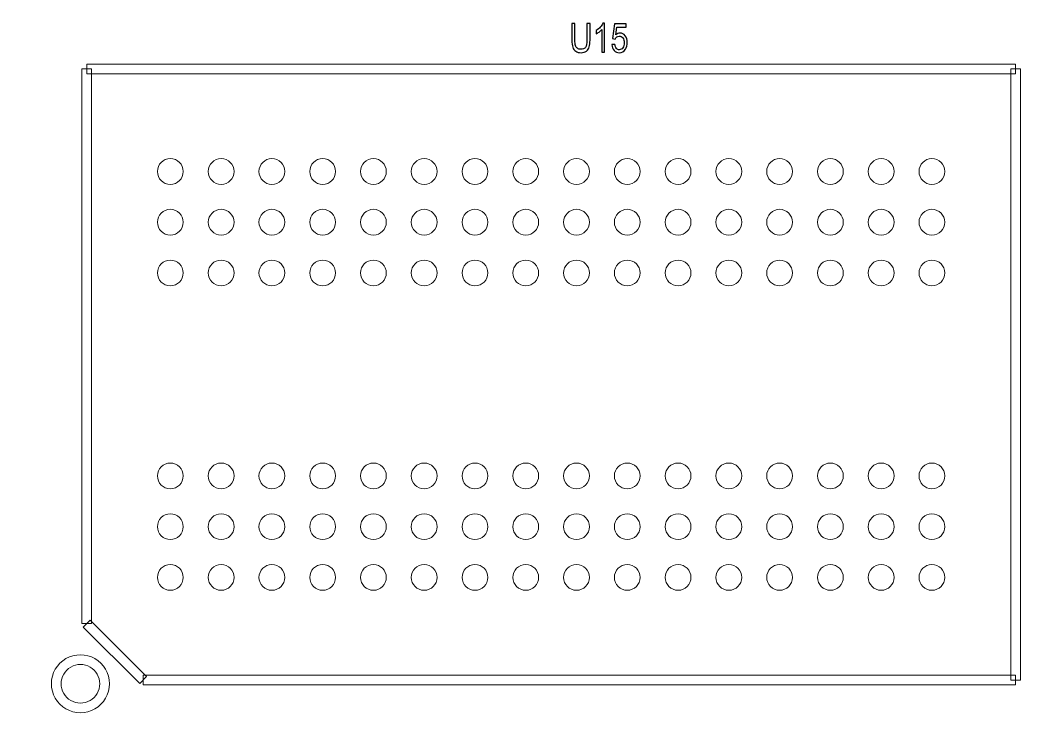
# Model space of a CAD drawing. Header units: millimetres. Extents: x -32 to 79, y -57 to 20.
# Drawn here: x 20.12 to 36.21, y -27.1 to -16.14 of the extents above; entities that cross this region are included whole.
import ezdxf

# ---------------------------------------------------------------- set-up
doc = ezdxf.new("R2010")
doc.units = ezdxf.units.MM
doc.header["$MEASUREMENT"] = 0
for name, color, linetype in [('BG_OUTLINE', 7, 'Continuous'), ('PG_SILKSCREEN_TOP', 7, 'Continuous'), ('PIN_TOP', 7, 'Continuous'), ('RD_SILKSCREEN_TOP', 7, 'Continuous')]:
    doc.layers.add(name, color=color, linetype=linetype)

msp = doc.modelspace()

# ---------------------------------------------------------------- linework, layer by layer
at = {"layer": 'BG_OUTLINE', "lineweight": 9}
msp.add_open_spline([(-31.5602, -57.3483), (-31.5602, -57.3483), (-31.5602, 2.6515), (-31.5602, 2.6515), (-31.5602, 2.6515), (-31.5602, 2.6515), (48.4395, 2.6515), (48.4395, 2.6515), (48.4395, 2.6515), (48.4395, 2.6515), (48.4395, -57.3483), (48.4395, -57.3483), (48.4395, -57.3483), (48.4395, -57.3483), (-31.5602, -57.3483), (-31.5602, -57.3483)], degree=3, knots=[0, 0, 0, 0, 0.25, 0.25, 0.25, 0.25, 0.5, 0.5, 0.5, 0.5, 0.75, 0.75, 0.75, 0.75, 1, 1, 1, 1], dxfattribs=at)
at = {"layer": 'PG_SILKSCREEN_TOP', "lineweight": 9}
for points, knots in [([(21.1653, -16.9783), (21.1653, -16.9783), (21.1653, -16.8259), (21.1653, -16.8259), (21.1653, -16.8259), (21.1653, -16.8259), (35.8002, -16.8259), (35.8002, -16.8259), (35.8002, -16.8259), (35.8002, -16.8259), (35.8002, -16.9783), (35.8002, -16.9783), (35.8002, -16.9783), (35.8002, -16.9783), (21.1653, -16.9783), (21.1653, -16.9783)], [0, 0, 0, 0, 0.25, 0.25, 0.25, 0.25, 0.5, 0.5, 0.5, 0.5, 0.75, 0.75, 0.75, 0.75, 1, 1, 1, 1]), ([(21.2415, -25.6484), (21.2415, -25.6484), (21.0891, -25.6484), (21.0891, -25.6484), (21.0891, -25.6484), (21.0891, -25.6484), (21.0891, -16.9021), (21.0891, -16.9021), (21.0891, -16.9021), (21.0891, -16.9021), (21.2415, -16.9021), (21.2415, -16.9021), (21.2415, -16.9021), (21.2415, -16.9021), (21.2415, -25.6484), (21.2415, -25.6484)], [0, 0, 0, 0, 0.25, 0.25, 0.25, 0.25, 0.5, 0.5, 0.5, 0.5, 0.75, 0.75, 0.75, 0.75, 1, 1, 1, 1]), ([(35.724, -16.9021), (35.724, -16.9021), (35.8764, -16.9021), (35.8764, -16.9021), (35.8764, -16.9021), (35.8764, -16.9021), (35.8764, -26.5374), (35.8764, -26.5374), (35.8764, -26.5374), (35.8764, -26.5374), (35.724, -26.5374), (35.724, -26.5374), (35.724, -26.5374), (35.724, -26.5374), (35.724, -16.9021), (35.724, -16.9021)], [0, 0, 0, 0, 0.25, 0.25, 0.25, 0.25, 0.5, 0.5, 0.5, 0.5, 0.75, 0.75, 0.75, 0.75, 1, 1, 1, 1]), ([(22.1081, -26.4835), (22.1081, -26.4835), (22.0004, -26.5912), (22.0004, -26.5912), (22.0004, -26.5912), (22.0004, -26.5912), (21.1114, -25.7022), (21.1114, -25.7022), (21.1114, -25.7022), (21.1114, -25.7022), (21.2191, -25.5945), (21.2191, -25.5945), (21.2191, -25.5945), (21.2191, -25.5945), (22.1081, -26.4835), (22.1081, -26.4835)], [0, 0, 0, 0, 0.25, 0.25, 0.25, 0.25, 0.5, 0.5, 0.5, 0.5, 0.75, 0.75, 0.75, 0.75, 1, 1, 1, 1]), ([(20.6087, -26.5965), (20.6087, -26.4332), (20.6959, -26.2823), (20.8373, -26.2006), (20.8373, -26.2006), (20.9788, -26.1189), (21.1531, -26.1189), (21.2945, -26.2006), (21.2945, -26.2006), (21.436, -26.2823), (21.5231, -26.4332), (21.5231, -26.5965)], [0, 0, 0, 0, 0.3333333, 0.3333333, 0.3333333, 0.3333333, 0.6666667, 0.6666667, 0.6666667, 0.6666667, 1, 1, 1, 1]), ([(21.3707, -26.5965), (21.3707, -26.4876), (21.3127, -26.387), (21.2183, -26.3326), (21.2183, -26.3326), (21.124, -26.2781), (21.0079, -26.2781), (20.9135, -26.3326), (20.9135, -26.3326), (20.8192, -26.387), (20.7611, -26.4876), (20.7611, -26.5965)], [0, 0, 0, 0, 0.3333333, 0.3333333, 0.3333333, 0.3333333, 0.6666667, 0.6666667, 0.6666667, 0.6666667, 1, 1, 1, 1]), ([(35.8002, -26.4612), (35.8002, -26.4612), (35.8002, -26.6136), (35.8002, -26.6136), (35.8002, -26.6136), (35.8002, -26.6136), (22.0543, -26.6136), (22.0543, -26.6136), (22.0543, -26.6136), (22.0543, -26.6136), (22.0543, -26.4612), (22.0543, -26.4612), (22.0543, -26.4612), (22.0543, -26.4612), (35.8002, -26.4612), (35.8002, -26.4612)], [0, 0, 0, 0, 0.25, 0.25, 0.25, 0.25, 0.5, 0.5, 0.5, 0.5, 0.75, 0.75, 0.75, 0.75, 1, 1, 1, 1]), ([(21.5231, -26.5965), (21.5231, -26.7599), (21.436, -26.9108), (21.2945, -26.9925), (21.2945, -26.9925), (21.1531, -27.0742), (20.9788, -27.0742), (20.8373, -26.9925), (20.8373, -26.9925), (20.6959, -26.9108), (20.6087, -26.7599), (20.6087, -26.5965)], [0, 0, 0, 0, 0.3333333, 0.3333333, 0.3333333, 0.3333333, 0.6666667, 0.6666667, 0.6666667, 0.6666667, 1, 1, 1, 1]), ([(20.7611, -26.5965), (20.7611, -26.7054), (20.8192, -26.8061), (20.9135, -26.8605), (20.9135, -26.8605), (21.0079, -26.915), (21.124, -26.915), (21.2183, -26.8605), (21.2183, -26.8605), (21.3127, -26.8061), (21.3707, -26.7054), (21.3707, -26.5965)], [0, 0, 0, 0, 0.3333333, 0.3333333, 0.3333333, 0.3333333, 0.6666667, 0.6666667, 0.6666667, 0.6666667, 1, 1, 1, 1])]:
    msp.add_open_spline(points, degree=3, knots=knots, dxfattribs=at)
at = {"layer": 'PIN_TOP', "lineweight": 9}
for points in [[(22.686, -18.5199), (22.686, -18.4076), (22.595, -18.3167), (22.4828, -18.3167), (22.4828, -18.3167), (22.3705, -18.3167), (22.2796, -18.4076), (22.2796, -18.5199), (22.2796, -18.5199), (22.2796, -18.6321), (22.3705, -18.7231), (22.4828, -18.7231), (22.4828, -18.7231), (22.595, -18.7231), (22.686, -18.6321), (22.686, -18.5199)], [(23.4861, -18.5199), (23.4861, -18.4076), (23.3951, -18.3167), (23.2829, -18.3167), (23.2829, -18.3167), (23.1706, -18.3167), (23.0797, -18.4076), (23.0797, -18.5199), (23.0797, -18.5199), (23.0797, -18.6321), (23.1706, -18.7231), (23.2829, -18.7231), (23.2829, -18.7231), (23.3951, -18.7231), (23.4861, -18.6321), (23.4861, -18.5199)], [(24.2859, -18.5199), (24.2859, -18.4076), (24.1949, -18.3167), (24.0827, -18.3167), (24.0827, -18.3167), (23.9705, -18.3167), (23.8795, -18.4076), (23.8795, -18.5199), (23.8795, -18.5199), (23.8795, -18.6321), (23.9705, -18.7231), (24.0827, -18.7231), (24.0827, -18.7231), (24.1949, -18.7231), (24.2859, -18.6321), (24.2859, -18.5199)], [(25.086, -18.5199), (25.086, -18.4076), (24.995, -18.3167), (24.8828, -18.3167), (24.8828, -18.3167), (24.7706, -18.3167), (24.6796, -18.4076), (24.6796, -18.5199), (24.6796, -18.5199), (24.6796, -18.6321), (24.7706, -18.7231), (24.8828, -18.7231), (24.8828, -18.7231), (24.995, -18.7231), (25.086, -18.6321), (25.086, -18.5199)], [(25.8859, -18.5199), (25.8859, -18.4076), (25.7949, -18.3167), (25.6827, -18.3167), (25.6827, -18.3167), (25.5704, -18.3167), (25.4795, -18.4076), (25.4795, -18.5199), (25.4795, -18.5199), (25.4795, -18.6321), (25.5704, -18.7231), (25.6827, -18.7231), (25.6827, -18.7231), (25.7949, -18.7231), (25.8859, -18.6321), (25.8859, -18.5199)], [(26.686, -18.5199), (26.686, -18.4076), (26.595, -18.3167), (26.4828, -18.3167), (26.4828, -18.3167), (26.3705, -18.3167), (26.2796, -18.4076), (26.2796, -18.5199), (26.2796, -18.5199), (26.2796, -18.6321), (26.3705, -18.7231), (26.4828, -18.7231), (26.4828, -18.7231), (26.595, -18.7231), (26.686, -18.6321), (26.686, -18.5199)], [(27.4861, -18.5199), (27.4861, -18.4076), (27.3951, -18.3167), (27.2829, -18.3167), (27.2829, -18.3167), (27.1706, -18.3167), (27.0797, -18.4076), (27.0797, -18.5199), (27.0797, -18.5199), (27.0797, -18.6321), (27.1706, -18.7231), (27.2829, -18.7231), (27.2829, -18.7231), (27.3951, -18.7231), (27.4861, -18.6321), (27.4861, -18.5199)], [(28.2859, -18.5199), (28.2859, -18.4076), (28.1949, -18.3167), (28.0827, -18.3167), (28.0827, -18.3167), (27.9705, -18.3167), (27.8795, -18.4076), (27.8795, -18.5199), (27.8795, -18.5199), (27.8795, -18.6321), (27.9705, -18.7231), (28.0827, -18.7231), (28.0827, -18.7231), (28.1949, -18.7231), (28.2859, -18.6321), (28.2859, -18.5199)], [(29.086, -18.5199), (29.086, -18.4076), (28.995, -18.3167), (28.8828, -18.3167), (28.8828, -18.3167), (28.7706, -18.3167), (28.6796, -18.4076), (28.6796, -18.5199), (28.6796, -18.5199), (28.6796, -18.6321), (28.7706, -18.7231), (28.8828, -18.7231), (28.8828, -18.7231), (28.995, -18.7231), (29.086, -18.6321), (29.086, -18.5199)], [(29.8858, -18.5199), (29.8858, -18.4076), (29.7949, -18.3167), (29.6826, -18.3167), (29.6826, -18.3167), (29.5704, -18.3167), (29.4794, -18.4076), (29.4794, -18.5199), (29.4794, -18.5199), (29.4794, -18.6321), (29.5704, -18.7231), (29.6826, -18.7231), (29.6826, -18.7231), (29.7949, -18.7231), (29.8858, -18.6321), (29.8858, -18.5199)], [(30.6859, -18.5199), (30.6859, -18.4076), (30.595, -18.3167), (30.4827, -18.3167), (30.4827, -18.3167), (30.3705, -18.3167), (30.2795, -18.4076), (30.2795, -18.5199), (30.2795, -18.5199), (30.2795, -18.6321), (30.3705, -18.7231), (30.4827, -18.7231), (30.4827, -18.7231), (30.595, -18.7231), (30.6859, -18.6321), (30.6859, -18.5199)], [(31.486, -18.5199), (31.486, -18.4076), (31.3951, -18.3167), (31.2828, -18.3167), (31.2828, -18.3167), (31.1706, -18.3167), (31.0796, -18.4076), (31.0796, -18.5199), (31.0796, -18.5199), (31.0796, -18.6321), (31.1706, -18.7231), (31.2828, -18.7231), (31.2828, -18.7231), (31.3951, -18.7231), (31.486, -18.6321), (31.486, -18.5199)], [(32.2859, -18.5199), (32.2859, -18.4076), (32.1949, -18.3167), (32.0827, -18.3167), (32.0827, -18.3167), (31.9705, -18.3167), (31.8795, -18.4076), (31.8795, -18.5199), (31.8795, -18.5199), (31.8795, -18.6321), (31.9705, -18.7231), (32.0827, -18.7231), (32.0827, -18.7231), (32.1949, -18.7231), (32.2859, -18.6321), (32.2859, -18.5199)], [(33.086, -18.5199), (33.086, -18.4076), (32.995, -18.3167), (32.8828, -18.3167), (32.8828, -18.3167), (32.7706, -18.3167), (32.6796, -18.4076), (32.6796, -18.5199), (32.6796, -18.5199), (32.6796, -18.6321), (32.7706, -18.7231), (32.8828, -18.7231), (32.8828, -18.7231), (32.995, -18.7231), (33.086, -18.6321), (33.086, -18.5199)], [(33.8858, -18.5199), (33.8858, -18.4076), (33.7949, -18.3167), (33.6826, -18.3167), (33.6826, -18.3167), (33.5704, -18.3167), (33.4794, -18.4076), (33.4794, -18.5199), (33.4794, -18.5199), (33.4794, -18.6321), (33.5704, -18.7231), (33.6826, -18.7231), (33.6826, -18.7231), (33.7949, -18.7231), (33.8858, -18.6321), (33.8858, -18.5199)], [(34.6859, -18.5199), (34.6859, -18.4076), (34.595, -18.3167), (34.4827, -18.3167), (34.4827, -18.3167), (34.3705, -18.3167), (34.2795, -18.4076), (34.2795, -18.5199), (34.2795, -18.5199), (34.2795, -18.6321), (34.3705, -18.7231), (34.4827, -18.7231), (34.4827, -18.7231), (34.595, -18.7231), (34.6859, -18.6321), (34.6859, -18.5199)], [(22.686, -19.3197), (22.686, -19.2075), (22.595, -19.1165), (22.4828, -19.1165), (22.4828, -19.1165), (22.3705, -19.1165), (22.2796, -19.2075), (22.2796, -19.3197), (22.2796, -19.3197), (22.2796, -19.4319), (22.3705, -19.5229), (22.4828, -19.5229), (22.4828, -19.5229), (22.595, -19.5229), (22.686, -19.4319), (22.686, -19.3197)], [(23.4861, -19.3197), (23.4861, -19.2075), (23.3951, -19.1165), (23.2829, -19.1165), (23.2829, -19.1165), (23.1706, -19.1165), (23.0797, -19.2075), (23.0797, -19.3197), (23.0797, -19.3197), (23.0797, -19.4319), (23.1706, -19.5229), (23.2829, -19.5229), (23.2829, -19.5229), (23.3951, -19.5229), (23.4861, -19.4319), (23.4861, -19.3197)], [(24.2859, -19.3197), (24.2859, -19.2075), (24.1949, -19.1165), (24.0827, -19.1165), (24.0827, -19.1165), (23.9705, -19.1165), (23.8795, -19.2075), (23.8795, -19.3197), (23.8795, -19.3197), (23.8795, -19.4319), (23.9705, -19.5229), (24.0827, -19.5229), (24.0827, -19.5229), (24.1949, -19.5229), (24.2859, -19.4319), (24.2859, -19.3197)], [(25.086, -19.3197), (25.086, -19.2075), (24.995, -19.1165), (24.8828, -19.1165), (24.8828, -19.1165), (24.7706, -19.1165), (24.6796, -19.2075), (24.6796, -19.3197), (24.6796, -19.3197), (24.6796, -19.4319), (24.7706, -19.5229), (24.8828, -19.5229), (24.8828, -19.5229), (24.995, -19.5229), (25.086, -19.4319), (25.086, -19.3197)], [(25.8859, -19.3197), (25.8859, -19.2075), (25.7949, -19.1165), (25.6827, -19.1165), (25.6827, -19.1165), (25.5704, -19.1165), (25.4795, -19.2075), (25.4795, -19.3197), (25.4795, -19.3197), (25.4795, -19.4319), (25.5704, -19.5229), (25.6827, -19.5229), (25.6827, -19.5229), (25.7949, -19.5229), (25.8859, -19.4319), (25.8859, -19.3197)], [(26.686, -19.3197), (26.686, -19.2075), (26.595, -19.1165), (26.4828, -19.1165), (26.4828, -19.1165), (26.3705, -19.1165), (26.2796, -19.2075), (26.2796, -19.3197), (26.2796, -19.3197), (26.2796, -19.4319), (26.3705, -19.5229), (26.4828, -19.5229), (26.4828, -19.5229), (26.595, -19.5229), (26.686, -19.4319), (26.686, -19.3197)], [(27.4861, -19.3197), (27.4861, -19.2075), (27.3951, -19.1165), (27.2829, -19.1165), (27.2829, -19.1165), (27.1706, -19.1165), (27.0797, -19.2075), (27.0797, -19.3197), (27.0797, -19.3197), (27.0797, -19.4319), (27.1706, -19.5229), (27.2829, -19.5229), (27.2829, -19.5229), (27.3951, -19.5229), (27.4861, -19.4319), (27.4861, -19.3197)], [(28.2859, -19.3197), (28.2859, -19.2075), (28.1949, -19.1165), (28.0827, -19.1165), (28.0827, -19.1165), (27.9705, -19.1165), (27.8795, -19.2075), (27.8795, -19.3197), (27.8795, -19.3197), (27.8795, -19.4319), (27.9705, -19.5229), (28.0827, -19.5229), (28.0827, -19.5229), (28.1949, -19.5229), (28.2859, -19.4319), (28.2859, -19.3197)], [(29.086, -19.3197), (29.086, -19.2075), (28.995, -19.1165), (28.8828, -19.1165), (28.8828, -19.1165), (28.7706, -19.1165), (28.6796, -19.2075), (28.6796, -19.3197), (28.6796, -19.3197), (28.6796, -19.4319), (28.7706, -19.5229), (28.8828, -19.5229), (28.8828, -19.5229), (28.995, -19.5229), (29.086, -19.4319), (29.086, -19.3197)], [(29.8858, -19.3197), (29.8858, -19.2075), (29.7949, -19.1165), (29.6826, -19.1165), (29.6826, -19.1165), (29.5704, -19.1165), (29.4794, -19.2075), (29.4794, -19.3197), (29.4794, -19.3197), (29.4794, -19.4319), (29.5704, -19.5229), (29.6826, -19.5229), (29.6826, -19.5229), (29.7949, -19.5229), (29.8858, -19.4319), (29.8858, -19.3197)], [(30.6859, -19.3197), (30.6859, -19.2075), (30.595, -19.1165), (30.4827, -19.1165), (30.4827, -19.1165), (30.3705, -19.1165), (30.2795, -19.2075), (30.2795, -19.3197), (30.2795, -19.3197), (30.2795, -19.4319), (30.3705, -19.5229), (30.4827, -19.5229), (30.4827, -19.5229), (30.595, -19.5229), (30.6859, -19.4319), (30.6859, -19.3197)], [(31.486, -19.3197), (31.486, -19.2075), (31.3951, -19.1165), (31.2828, -19.1165), (31.2828, -19.1165), (31.1706, -19.1165), (31.0796, -19.2075), (31.0796, -19.3197), (31.0796, -19.3197), (31.0796, -19.4319), (31.1706, -19.5229), (31.2828, -19.5229), (31.2828, -19.5229), (31.3951, -19.5229), (31.486, -19.4319), (31.486, -19.3197)], [(32.2859, -19.3197), (32.2859, -19.2075), (32.1949, -19.1165), (32.0827, -19.1165), (32.0827, -19.1165), (31.9705, -19.1165), (31.8795, -19.2075), (31.8795, -19.3197), (31.8795, -19.3197), (31.8795, -19.4319), (31.9705, -19.5229), (32.0827, -19.5229), (32.0827, -19.5229), (32.1949, -19.5229), (32.2859, -19.4319), (32.2859, -19.3197)], [(33.086, -19.3197), (33.086, -19.2075), (32.995, -19.1165), (32.8828, -19.1165), (32.8828, -19.1165), (32.7706, -19.1165), (32.6796, -19.2075), (32.6796, -19.3197), (32.6796, -19.3197), (32.6796, -19.4319), (32.7706, -19.5229), (32.8828, -19.5229), (32.8828, -19.5229), (32.995, -19.5229), (33.086, -19.4319), (33.086, -19.3197)], [(33.8858, -19.3197), (33.8858, -19.2075), (33.7949, -19.1165), (33.6826, -19.1165), (33.6826, -19.1165), (33.5704, -19.1165), (33.4794, -19.2075), (33.4794, -19.3197), (33.4794, -19.3197), (33.4794, -19.4319), (33.5704, -19.5229), (33.6826, -19.5229), (33.6826, -19.5229), (33.7949, -19.5229), (33.8858, -19.4319), (33.8858, -19.3197)], [(34.6859, -19.3197), (34.6859, -19.2075), (34.595, -19.1165), (34.4827, -19.1165), (34.4827, -19.1165), (34.3705, -19.1165), (34.2795, -19.2075), (34.2795, -19.3197), (34.2795, -19.3197), (34.2795, -19.4319), (34.3705, -19.5229), (34.4827, -19.5229), (34.4827, -19.5229), (34.595, -19.5229), (34.6859, -19.4319), (34.6859, -19.3197)], [(22.686, -20.1198), (22.686, -20.0076), (22.595, -19.9166), (22.4828, -19.9166), (22.4828, -19.9166), (22.3705, -19.9166), (22.2796, -20.0076), (22.2796, -20.1198), (22.2796, -20.1198), (22.2796, -20.232), (22.3705, -20.323), (22.4828, -20.323), (22.4828, -20.323), (22.595, -20.323), (22.686, -20.232), (22.686, -20.1198)], [(23.4861, -20.1198), (23.4861, -20.0076), (23.3951, -19.9166), (23.2829, -19.9166), (23.2829, -19.9166), (23.1706, -19.9166), (23.0797, -20.0076), (23.0797, -20.1198), (23.0797, -20.1198), (23.0797, -20.232), (23.1706, -20.323), (23.2829, -20.323), (23.2829, -20.323), (23.3951, -20.323), (23.4861, -20.232), (23.4861, -20.1198)], [(24.2859, -20.1198), (24.2859, -20.0076), (24.1949, -19.9166), (24.0827, -19.9166), (24.0827, -19.9166), (23.9705, -19.9166), (23.8795, -20.0076), (23.8795, -20.1198), (23.8795, -20.1198), (23.8795, -20.232), (23.9705, -20.323), (24.0827, -20.323), (24.0827, -20.323), (24.1949, -20.323), (24.2859, -20.232), (24.2859, -20.1198)], [(25.086, -20.1198), (25.086, -20.0076), (24.995, -19.9166), (24.8828, -19.9166), (24.8828, -19.9166), (24.7706, -19.9166), (24.6796, -20.0076), (24.6796, -20.1198), (24.6796, -20.1198), (24.6796, -20.232), (24.7706, -20.323), (24.8828, -20.323), (24.8828, -20.323), (24.995, -20.323), (25.086, -20.232), (25.086, -20.1198)], [(25.8859, -20.1198), (25.8859, -20.0076), (25.7949, -19.9166), (25.6827, -19.9166), (25.6827, -19.9166), (25.5704, -19.9166), (25.4795, -20.0076), (25.4795, -20.1198), (25.4795, -20.1198), (25.4795, -20.232), (25.5704, -20.323), (25.6827, -20.323), (25.6827, -20.323), (25.7949, -20.323), (25.8859, -20.232), (25.8859, -20.1198)], [(26.686, -20.1198), (26.686, -20.0076), (26.595, -19.9166), (26.4828, -19.9166), (26.4828, -19.9166), (26.3705, -19.9166), (26.2796, -20.0076), (26.2796, -20.1198), (26.2796, -20.1198), (26.2796, -20.232), (26.3705, -20.323), (26.4828, -20.323), (26.4828, -20.323), (26.595, -20.323), (26.686, -20.232), (26.686, -20.1198)], [(27.4861, -20.1198), (27.4861, -20.0076), (27.3951, -19.9166), (27.2829, -19.9166), (27.2829, -19.9166), (27.1706, -19.9166), (27.0797, -20.0076), (27.0797, -20.1198), (27.0797, -20.1198), (27.0797, -20.232), (27.1706, -20.323), (27.2829, -20.323), (27.2829, -20.323), (27.3951, -20.323), (27.4861, -20.232), (27.4861, -20.1198)], [(28.2859, -20.1198), (28.2859, -20.0076), (28.1949, -19.9166), (28.0827, -19.9166), (28.0827, -19.9166), (27.9705, -19.9166), (27.8795, -20.0076), (27.8795, -20.1198), (27.8795, -20.1198), (27.8795, -20.232), (27.9705, -20.323), (28.0827, -20.323), (28.0827, -20.323), (28.1949, -20.323), (28.2859, -20.232), (28.2859, -20.1198)], [(29.086, -20.1198), (29.086, -20.0076), (28.995, -19.9166), (28.8828, -19.9166), (28.8828, -19.9166), (28.7706, -19.9166), (28.6796, -20.0076), (28.6796, -20.1198), (28.6796, -20.1198), (28.6796, -20.232), (28.7706, -20.323), (28.8828, -20.323), (28.8828, -20.323), (28.995, -20.323), (29.086, -20.232), (29.086, -20.1198)], [(29.8858, -20.1198), (29.8858, -20.0076), (29.7949, -19.9166), (29.6826, -19.9166), (29.6826, -19.9166), (29.5704, -19.9166), (29.4794, -20.0076), (29.4794, -20.1198), (29.4794, -20.1198), (29.4794, -20.232), (29.5704, -20.323), (29.6826, -20.323), (29.6826, -20.323), (29.7949, -20.323), (29.8858, -20.232), (29.8858, -20.1198)], [(30.6859, -20.1198), (30.6859, -20.0076), (30.595, -19.9166), (30.4827, -19.9166), (30.4827, -19.9166), (30.3705, -19.9166), (30.2795, -20.0076), (30.2795, -20.1198), (30.2795, -20.1198), (30.2795, -20.232), (30.3705, -20.323), (30.4827, -20.323), (30.4827, -20.323), (30.595, -20.323), (30.6859, -20.232), (30.6859, -20.1198)], [(31.486, -20.1198), (31.486, -20.0076), (31.3951, -19.9166), (31.2828, -19.9166), (31.2828, -19.9166), (31.1706, -19.9166), (31.0796, -20.0076), (31.0796, -20.1198), (31.0796, -20.1198), (31.0796, -20.232), (31.1706, -20.323), (31.2828, -20.323), (31.2828, -20.323), (31.3951, -20.323), (31.486, -20.232), (31.486, -20.1198)], [(32.2859, -20.1198), (32.2859, -20.0076), (32.1949, -19.9166), (32.0827, -19.9166), (32.0827, -19.9166), (31.9705, -19.9166), (31.8795, -20.0076), (31.8795, -20.1198), (31.8795, -20.1198), (31.8795, -20.232), (31.9705, -20.323), (32.0827, -20.323), (32.0827, -20.323), (32.1949, -20.323), (32.2859, -20.232), (32.2859, -20.1198)], [(33.086, -20.1198), (33.086, -20.0076), (32.995, -19.9166), (32.8828, -19.9166), (32.8828, -19.9166), (32.7706, -19.9166), (32.6796, -20.0076), (32.6796, -20.1198), (32.6796, -20.1198), (32.6796, -20.232), (32.7706, -20.323), (32.8828, -20.323), (32.8828, -20.323), (32.995, -20.323), (33.086, -20.232), (33.086, -20.1198)], [(33.8858, -20.1198), (33.8858, -20.0076), (33.7949, -19.9166), (33.6826, -19.9166), (33.6826, -19.9166), (33.5704, -19.9166), (33.4794, -20.0076), (33.4794, -20.1198), (33.4794, -20.1198), (33.4794, -20.232), (33.5704, -20.323), (33.6826, -20.323), (33.6826, -20.323), (33.7949, -20.323), (33.8858, -20.232), (33.8858, -20.1198)], [(34.6859, -20.1198), (34.6859, -20.0076), (34.595, -19.9166), (34.4827, -19.9166), (34.4827, -19.9166), (34.3705, -19.9166), (34.2795, -20.0076), (34.2795, -20.1198), (34.2795, -20.1198), (34.2795, -20.232), (34.3705, -20.323), (34.4827, -20.323), (34.4827, -20.323), (34.595, -20.323), (34.6859, -20.232), (34.6859, -20.1198)], [(22.686, -23.3197), (22.686, -23.2075), (22.595, -23.1165), (22.4828, -23.1165), (22.4828, -23.1165), (22.3705, -23.1165), (22.2796, -23.2075), (22.2796, -23.3197), (22.2796, -23.3197), (22.2796, -23.4319), (22.3705, -23.5229), (22.4828, -23.5229), (22.4828, -23.5229), (22.595, -23.5229), (22.686, -23.4319), (22.686, -23.3197)], [(23.4861, -23.3197), (23.4861, -23.2075), (23.3951, -23.1165), (23.2829, -23.1165), (23.2829, -23.1165), (23.1706, -23.1165), (23.0797, -23.2075), (23.0797, -23.3197), (23.0797, -23.3197), (23.0797, -23.4319), (23.1706, -23.5229), (23.2829, -23.5229), (23.2829, -23.5229), (23.3951, -23.5229), (23.4861, -23.4319), (23.4861, -23.3197)], [(24.2859, -23.3197), (24.2859, -23.2075), (24.1949, -23.1165), (24.0827, -23.1165), (24.0827, -23.1165), (23.9705, -23.1165), (23.8795, -23.2075), (23.8795, -23.3197), (23.8795, -23.3197), (23.8795, -23.4319), (23.9705, -23.5229), (24.0827, -23.5229), (24.0827, -23.5229), (24.1949, -23.5229), (24.2859, -23.4319), (24.2859, -23.3197)], [(25.086, -23.3197), (25.086, -23.2075), (24.995, -23.1165), (24.8828, -23.1165), (24.8828, -23.1165), (24.7706, -23.1165), (24.6796, -23.2075), (24.6796, -23.3197), (24.6796, -23.3197), (24.6796, -23.4319), (24.7706, -23.5229), (24.8828, -23.5229), (24.8828, -23.5229), (24.995, -23.5229), (25.086, -23.4319), (25.086, -23.3197)], [(25.8859, -23.3197), (25.8859, -23.2075), (25.7949, -23.1165), (25.6827, -23.1165), (25.6827, -23.1165), (25.5704, -23.1165), (25.4795, -23.2075), (25.4795, -23.3197), (25.4795, -23.3197), (25.4795, -23.4319), (25.5704, -23.5229), (25.6827, -23.5229), (25.6827, -23.5229), (25.7949, -23.5229), (25.8859, -23.4319), (25.8859, -23.3197)], [(26.686, -23.3197), (26.686, -23.2075), (26.595, -23.1165), (26.4828, -23.1165), (26.4828, -23.1165), (26.3705, -23.1165), (26.2796, -23.2075), (26.2796, -23.3197), (26.2796, -23.3197), (26.2796, -23.4319), (26.3705, -23.5229), (26.4828, -23.5229), (26.4828, -23.5229), (26.595, -23.5229), (26.686, -23.4319), (26.686, -23.3197)], [(27.4861, -23.3197), (27.4861, -23.2075), (27.3951, -23.1165), (27.2829, -23.1165), (27.2829, -23.1165), (27.1706, -23.1165), (27.0797, -23.2075), (27.0797, -23.3197), (27.0797, -23.3197), (27.0797, -23.4319), (27.1706, -23.5229), (27.2829, -23.5229), (27.2829, -23.5229), (27.3951, -23.5229), (27.4861, -23.4319), (27.4861, -23.3197)], [(28.2859, -23.3197), (28.2859, -23.2075), (28.1949, -23.1165), (28.0827, -23.1165), (28.0827, -23.1165), (27.9705, -23.1165), (27.8795, -23.2075), (27.8795, -23.3197), (27.8795, -23.3197), (27.8795, -23.4319), (27.9705, -23.5229), (28.0827, -23.5229), (28.0827, -23.5229), (28.1949, -23.5229), (28.2859, -23.4319), (28.2859, -23.3197)], [(29.086, -23.3197), (29.086, -23.2075), (28.995, -23.1165), (28.8828, -23.1165), (28.8828, -23.1165), (28.7706, -23.1165), (28.6796, -23.2075), (28.6796, -23.3197), (28.6796, -23.3197), (28.6796, -23.4319), (28.7706, -23.5229), (28.8828, -23.5229), (28.8828, -23.5229), (28.995, -23.5229), (29.086, -23.4319), (29.086, -23.3197)], [(29.8858, -23.3197), (29.8858, -23.2075), (29.7949, -23.1165), (29.6826, -23.1165), (29.6826, -23.1165), (29.5704, -23.1165), (29.4794, -23.2075), (29.4794, -23.3197), (29.4794, -23.3197), (29.4794, -23.4319), (29.5704, -23.5229), (29.6826, -23.5229), (29.6826, -23.5229), (29.7949, -23.5229), (29.8858, -23.4319), (29.8858, -23.3197)], [(30.6859, -23.3197), (30.6859, -23.2075), (30.595, -23.1165), (30.4827, -23.1165), (30.4827, -23.1165), (30.3705, -23.1165), (30.2795, -23.2075), (30.2795, -23.3197), (30.2795, -23.3197), (30.2795, -23.4319), (30.3705, -23.5229), (30.4827, -23.5229), (30.4827, -23.5229), (30.595, -23.5229), (30.6859, -23.4319), (30.6859, -23.3197)], [(31.486, -23.3197), (31.486, -23.2075), (31.3951, -23.1165), (31.2828, -23.1165), (31.2828, -23.1165), (31.1706, -23.1165), (31.0796, -23.2075), (31.0796, -23.3197), (31.0796, -23.3197), (31.0796, -23.4319), (31.1706, -23.5229), (31.2828, -23.5229), (31.2828, -23.5229), (31.3951, -23.5229), (31.486, -23.4319), (31.486, -23.3197)], [(32.2859, -23.3197), (32.2859, -23.2075), (32.1949, -23.1165), (32.0827, -23.1165), (32.0827, -23.1165), (31.9705, -23.1165), (31.8795, -23.2075), (31.8795, -23.3197), (31.8795, -23.3197), (31.8795, -23.4319), (31.9705, -23.5229), (32.0827, -23.5229), (32.0827, -23.5229), (32.1949, -23.5229), (32.2859, -23.4319), (32.2859, -23.3197)], [(33.086, -23.3197), (33.086, -23.2075), (32.995, -23.1165), (32.8828, -23.1165), (32.8828, -23.1165), (32.7706, -23.1165), (32.6796, -23.2075), (32.6796, -23.3197), (32.6796, -23.3197), (32.6796, -23.4319), (32.7706, -23.5229), (32.8828, -23.5229), (32.8828, -23.5229), (32.995, -23.5229), (33.086, -23.4319), (33.086, -23.3197)], [(33.8858, -23.3197), (33.8858, -23.2075), (33.7949, -23.1165), (33.6826, -23.1165), (33.6826, -23.1165), (33.5704, -23.1165), (33.4794, -23.2075), (33.4794, -23.3197), (33.4794, -23.3197), (33.4794, -23.4319), (33.5704, -23.5229), (33.6826, -23.5229), (33.6826, -23.5229), (33.7949, -23.5229), (33.8858, -23.4319), (33.8858, -23.3197)], [(34.6859, -23.3197), (34.6859, -23.2075), (34.595, -23.1165), (34.4827, -23.1165), (34.4827, -23.1165), (34.3705, -23.1165), (34.2795, -23.2075), (34.2795, -23.3197), (34.2795, -23.3197), (34.2795, -23.4319), (34.3705, -23.5229), (34.4827, -23.5229), (34.4827, -23.5229), (34.595, -23.5229), (34.6859, -23.4319), (34.6859, -23.3197)], [(22.686, -24.1198), (22.686, -24.0076), (22.595, -23.9166), (22.4828, -23.9166), (22.4828, -23.9166), (22.3705, -23.9166), (22.2796, -24.0076), (22.2796, -24.1198), (22.2796, -24.1198), (22.2796, -24.232), (22.3705, -24.323), (22.4828, -24.323), (22.4828, -24.323), (22.595, -24.323), (22.686, -24.232), (22.686, -24.1198)], [(23.4861, -24.1198), (23.4861, -24.0076), (23.3951, -23.9166), (23.2829, -23.9166), (23.2829, -23.9166), (23.1706, -23.9166), (23.0797, -24.0076), (23.0797, -24.1198), (23.0797, -24.1198), (23.0797, -24.232), (23.1706, -24.323), (23.2829, -24.323), (23.2829, -24.323), (23.3951, -24.323), (23.4861, -24.232), (23.4861, -24.1198)], [(24.2859, -24.1198), (24.2859, -24.0076), (24.1949, -23.9166), (24.0827, -23.9166), (24.0827, -23.9166), (23.9705, -23.9166), (23.8795, -24.0076), (23.8795, -24.1198), (23.8795, -24.1198), (23.8795, -24.232), (23.9705, -24.323), (24.0827, -24.323), (24.0827, -24.323), (24.1949, -24.323), (24.2859, -24.232), (24.2859, -24.1198)], [(25.086, -24.1198), (25.086, -24.0076), (24.995, -23.9166), (24.8828, -23.9166), (24.8828, -23.9166), (24.7706, -23.9166), (24.6796, -24.0076), (24.6796, -24.1198), (24.6796, -24.1198), (24.6796, -24.232), (24.7706, -24.323), (24.8828, -24.323), (24.8828, -24.323), (24.995, -24.323), (25.086, -24.232), (25.086, -24.1198)], [(25.8859, -24.1198), (25.8859, -24.0076), (25.7949, -23.9166), (25.6827, -23.9166), (25.6827, -23.9166), (25.5704, -23.9166), (25.4795, -24.0076), (25.4795, -24.1198), (25.4795, -24.1198), (25.4795, -24.232), (25.5704, -24.323), (25.6827, -24.323), (25.6827, -24.323), (25.7949, -24.323), (25.8859, -24.232), (25.8859, -24.1198)], [(26.686, -24.1198), (26.686, -24.0076), (26.595, -23.9166), (26.4828, -23.9166), (26.4828, -23.9166), (26.3705, -23.9166), (26.2796, -24.0076), (26.2796, -24.1198), (26.2796, -24.1198), (26.2796, -24.232), (26.3705, -24.323), (26.4828, -24.323), (26.4828, -24.323), (26.595, -24.323), (26.686, -24.232), (26.686, -24.1198)], [(27.4861, -24.1198), (27.4861, -24.0076), (27.3951, -23.9166), (27.2829, -23.9166), (27.2829, -23.9166), (27.1706, -23.9166), (27.0797, -24.0076), (27.0797, -24.1198), (27.0797, -24.1198), (27.0797, -24.232), (27.1706, -24.323), (27.2829, -24.323), (27.2829, -24.323), (27.3951, -24.323), (27.4861, -24.232), (27.4861, -24.1198)], [(28.2859, -24.1198), (28.2859, -24.0076), (28.1949, -23.9166), (28.0827, -23.9166), (28.0827, -23.9166), (27.9705, -23.9166), (27.8795, -24.0076), (27.8795, -24.1198), (27.8795, -24.1198), (27.8795, -24.232), (27.9705, -24.323), (28.0827, -24.323), (28.0827, -24.323), (28.1949, -24.323), (28.2859, -24.232), (28.2859, -24.1198)], [(29.086, -24.1198), (29.086, -24.0076), (28.995, -23.9166), (28.8828, -23.9166), (28.8828, -23.9166), (28.7706, -23.9166), (28.6796, -24.0076), (28.6796, -24.1198), (28.6796, -24.1198), (28.6796, -24.232), (28.7706, -24.323), (28.8828, -24.323), (28.8828, -24.323), (28.995, -24.323), (29.086, -24.232), (29.086, -24.1198)], [(29.8858, -24.1198), (29.8858, -24.0076), (29.7949, -23.9166), (29.6826, -23.9166), (29.6826, -23.9166), (29.5704, -23.9166), (29.4794, -24.0076), (29.4794, -24.1198), (29.4794, -24.1198), (29.4794, -24.232), (29.5704, -24.323), (29.6826, -24.323), (29.6826, -24.323), (29.7949, -24.323), (29.8858, -24.232), (29.8858, -24.1198)], [(30.6859, -24.1198), (30.6859, -24.0076), (30.595, -23.9166), (30.4827, -23.9166), (30.4827, -23.9166), (30.3705, -23.9166), (30.2795, -24.0076), (30.2795, -24.1198), (30.2795, -24.1198), (30.2795, -24.232), (30.3705, -24.323), (30.4827, -24.323), (30.4827, -24.323), (30.595, -24.323), (30.6859, -24.232), (30.6859, -24.1198)], [(31.486, -24.1198), (31.486, -24.0076), (31.3951, -23.9166), (31.2828, -23.9166), (31.2828, -23.9166), (31.1706, -23.9166), (31.0796, -24.0076), (31.0796, -24.1198), (31.0796, -24.1198), (31.0796, -24.232), (31.1706, -24.323), (31.2828, -24.323), (31.2828, -24.323), (31.3951, -24.323), (31.486, -24.232), (31.486, -24.1198)], [(32.2859, -24.1198), (32.2859, -24.0076), (32.1949, -23.9166), (32.0827, -23.9166), (32.0827, -23.9166), (31.9705, -23.9166), (31.8795, -24.0076), (31.8795, -24.1198), (31.8795, -24.1198), (31.8795, -24.232), (31.9705, -24.323), (32.0827, -24.323), (32.0827, -24.323), (32.1949, -24.323), (32.2859, -24.232), (32.2859, -24.1198)], [(33.086, -24.1198), (33.086, -24.0076), (32.995, -23.9166), (32.8828, -23.9166), (32.8828, -23.9166), (32.7706, -23.9166), (32.6796, -24.0076), (32.6796, -24.1198), (32.6796, -24.1198), (32.6796, -24.232), (32.7706, -24.323), (32.8828, -24.323), (32.8828, -24.323), (32.995, -24.323), (33.086, -24.232), (33.086, -24.1198)], [(33.8858, -24.1198), (33.8858, -24.0076), (33.7949, -23.9166), (33.6826, -23.9166), (33.6826, -23.9166), (33.5704, -23.9166), (33.4794, -24.0076), (33.4794, -24.1198), (33.4794, -24.1198), (33.4794, -24.232), (33.5704, -24.323), (33.6826, -24.323), (33.6826, -24.323), (33.7949, -24.323), (33.8858, -24.232), (33.8858, -24.1198)], [(34.6859, -24.1198), (34.6859, -24.0076), (34.595, -23.9166), (34.4827, -23.9166), (34.4827, -23.9166), (34.3705, -23.9166), (34.2795, -24.0076), (34.2795, -24.1198), (34.2795, -24.1198), (34.2795, -24.232), (34.3705, -24.323), (34.4827, -24.323), (34.4827, -24.323), (34.595, -24.323), (34.6859, -24.232), (34.6859, -24.1198)], [(22.686, -24.9196), (22.686, -24.8074), (22.595, -24.7164), (22.4828, -24.7164), (22.4828, -24.7164), (22.3705, -24.7164), (22.2796, -24.8074), (22.2796, -24.9196), (22.2796, -24.9196), (22.2796, -25.0319), (22.3705, -25.1228), (22.4828, -25.1228), (22.4828, -25.1228), (22.595, -25.1228), (22.686, -25.0319), (22.686, -24.9196)], [(23.4861, -24.9196), (23.4861, -24.8074), (23.3951, -24.7164), (23.2829, -24.7164), (23.2829, -24.7164), (23.1706, -24.7164), (23.0797, -24.8074), (23.0797, -24.9196), (23.0797, -24.9196), (23.0797, -25.0319), (23.1706, -25.1228), (23.2829, -25.1228), (23.2829, -25.1228), (23.3951, -25.1228), (23.4861, -25.0319), (23.4861, -24.9196)], [(24.2859, -24.9196), (24.2859, -24.8074), (24.1949, -24.7164), (24.0827, -24.7164), (24.0827, -24.7164), (23.9705, -24.7164), (23.8795, -24.8074), (23.8795, -24.9196), (23.8795, -24.9196), (23.8795, -25.0319), (23.9705, -25.1228), (24.0827, -25.1228), (24.0827, -25.1228), (24.1949, -25.1228), (24.2859, -25.0319), (24.2859, -24.9196)], [(25.086, -24.9196), (25.086, -24.8074), (24.995, -24.7164), (24.8828, -24.7164), (24.8828, -24.7164), (24.7706, -24.7164), (24.6796, -24.8074), (24.6796, -24.9196), (24.6796, -24.9196), (24.6796, -25.0319), (24.7706, -25.1228), (24.8828, -25.1228), (24.8828, -25.1228), (24.995, -25.1228), (25.086, -25.0319), (25.086, -24.9196)], [(25.8859, -24.9196), (25.8859, -24.8074), (25.7949, -24.7164), (25.6827, -24.7164), (25.6827, -24.7164), (25.5704, -24.7164), (25.4795, -24.8074), (25.4795, -24.9196), (25.4795, -24.9196), (25.4795, -25.0319), (25.5704, -25.1228), (25.6827, -25.1228), (25.6827, -25.1228), (25.7949, -25.1228), (25.8859, -25.0319), (25.8859, -24.9196)], [(26.686, -24.9196), (26.686, -24.8074), (26.595, -24.7164), (26.4828, -24.7164), (26.4828, -24.7164), (26.3705, -24.7164), (26.2796, -24.8074), (26.2796, -24.9196), (26.2796, -24.9196), (26.2796, -25.0319), (26.3705, -25.1228), (26.4828, -25.1228), (26.4828, -25.1228), (26.595, -25.1228), (26.686, -25.0319), (26.686, -24.9196)], [(27.4861, -24.9196), (27.4861, -24.8074), (27.3951, -24.7164), (27.2829, -24.7164), (27.2829, -24.7164), (27.1706, -24.7164), (27.0797, -24.8074), (27.0797, -24.9196), (27.0797, -24.9196), (27.0797, -25.0319), (27.1706, -25.1228), (27.2829, -25.1228), (27.2829, -25.1228), (27.3951, -25.1228), (27.4861, -25.0319), (27.4861, -24.9196)], [(28.2859, -24.9196), (28.2859, -24.8074), (28.1949, -24.7164), (28.0827, -24.7164), (28.0827, -24.7164), (27.9705, -24.7164), (27.8795, -24.8074), (27.8795, -24.9196), (27.8795, -24.9196), (27.8795, -25.0319), (27.9705, -25.1228), (28.0827, -25.1228), (28.0827, -25.1228), (28.1949, -25.1228), (28.2859, -25.0319), (28.2859, -24.9196)], [(29.086, -24.9196), (29.086, -24.8074), (28.995, -24.7164), (28.8828, -24.7164), (28.8828, -24.7164), (28.7706, -24.7164), (28.6796, -24.8074), (28.6796, -24.9196), (28.6796, -24.9196), (28.6796, -25.0319), (28.7706, -25.1228), (28.8828, -25.1228), (28.8828, -25.1228), (28.995, -25.1228), (29.086, -25.0319), (29.086, -24.9196)], [(29.8858, -24.9196), (29.8858, -24.8074), (29.7949, -24.7164), (29.6826, -24.7164), (29.6826, -24.7164), (29.5704, -24.7164), (29.4794, -24.8074), (29.4794, -24.9196), (29.4794, -24.9196), (29.4794, -25.0319), (29.5704, -25.1228), (29.6826, -25.1228), (29.6826, -25.1228), (29.7949, -25.1228), (29.8858, -25.0319), (29.8858, -24.9196)], [(30.6859, -24.9196), (30.6859, -24.8074), (30.595, -24.7164), (30.4827, -24.7164), (30.4827, -24.7164), (30.3705, -24.7164), (30.2795, -24.8074), (30.2795, -24.9196), (30.2795, -24.9196), (30.2795, -25.0319), (30.3705, -25.1228), (30.4827, -25.1228), (30.4827, -25.1228), (30.595, -25.1228), (30.6859, -25.0319), (30.6859, -24.9196)], [(31.486, -24.9196), (31.486, -24.8074), (31.3951, -24.7164), (31.2828, -24.7164), (31.2828, -24.7164), (31.1706, -24.7164), (31.0796, -24.8074), (31.0796, -24.9196), (31.0796, -24.9196), (31.0796, -25.0319), (31.1706, -25.1228), (31.2828, -25.1228), (31.2828, -25.1228), (31.3951, -25.1228), (31.486, -25.0319), (31.486, -24.9196)], [(32.2859, -24.9196), (32.2859, -24.8074), (32.1949, -24.7164), (32.0827, -24.7164), (32.0827, -24.7164), (31.9705, -24.7164), (31.8795, -24.8074), (31.8795, -24.9196), (31.8795, -24.9196), (31.8795, -25.0319), (31.9705, -25.1228), (32.0827, -25.1228), (32.0827, -25.1228), (32.1949, -25.1228), (32.2859, -25.0319), (32.2859, -24.9196)], [(33.086, -24.9196), (33.086, -24.8074), (32.995, -24.7164), (32.8828, -24.7164), (32.8828, -24.7164), (32.7706, -24.7164), (32.6796, -24.8074), (32.6796, -24.9196), (32.6796, -24.9196), (32.6796, -25.0319), (32.7706, -25.1228), (32.8828, -25.1228), (32.8828, -25.1228), (32.995, -25.1228), (33.086, -25.0319), (33.086, -24.9196)], [(33.8858, -24.9196), (33.8858, -24.8074), (33.7949, -24.7164), (33.6826, -24.7164), (33.6826, -24.7164), (33.5704, -24.7164), (33.4794, -24.8074), (33.4794, -24.9196), (33.4794, -24.9196), (33.4794, -25.0319), (33.5704, -25.1228), (33.6826, -25.1228), (33.6826, -25.1228), (33.7949, -25.1228), (33.8858, -25.0319), (33.8858, -24.9196)], [(34.6859, -24.9196), (34.6859, -24.8074), (34.595, -24.7164), (34.4827, -24.7164), (34.4827, -24.7164), (34.3705, -24.7164), (34.2795, -24.8074), (34.2795, -24.9196), (34.2795, -24.9196), (34.2795, -25.0319), (34.3705, -25.1228), (34.4827, -25.1228), (34.4827, -25.1228), (34.595, -25.1228), (34.6859, -25.0319), (34.6859, -24.9196)]]:
    msp.add_open_spline(points, degree=3, knots=[0, 0, 0, 0, 0.25, 0.25, 0.25, 0.25, 0.5, 0.5, 0.5, 0.5, 0.75, 0.75, 0.75, 0.75, 1, 1, 1, 1], dxfattribs=at)
at = {"layer": 'RD_SILKSCREEN_TOP', "color": 8}
for points, knots in [([(29.0476, -16.1846), (29.0476, -16.1846), (29.0958, -16.1846), (29.0958, -16.1846), (29.0958, -16.1846), (29.0958, -16.1846), (29.0958, -16.4473), (29.0958, -16.4473), (29.0958, -16.4473), (29.0958, -16.4929), (29.0916, -16.5292), (29.0833, -16.5561), (29.0833, -16.5561), (29.075, -16.583), (29.0601, -16.6048), (29.0385, -16.6216), (29.0385, -16.6216), (29.0169, -16.6386), (28.9887, -16.6469), (28.9536, -16.6469), (28.9536, -16.6469), (28.9196, -16.6469), (28.8916, -16.6396), (28.87, -16.6249), (28.87, -16.6249), (28.8484, -16.6103), (28.8328, -16.589), (28.8236, -16.5612), (28.8236, -16.5612), (28.8144, -16.5334), (28.8098, -16.4955), (28.8098, -16.4473), (28.8098, -16.4473), (28.8098, -16.4473), (28.8098, -16.1846), (28.8098, -16.1846), (28.8098, -16.1846), (28.8098, -16.1846), (28.8579, -16.1846), (28.8579, -16.1846), (28.8579, -16.1846), (28.8579, -16.1846), (28.8579, -16.447), (28.8579, -16.447), (28.8579, -16.447), (28.8579, -16.4865), (28.8608, -16.5156), (28.8667, -16.5342), (28.8667, -16.5342), (28.8725, -16.5529), (28.8827, -16.5673), (28.8969, -16.5775), (28.8969, -16.5775), (28.9112, -16.5877), (28.9287, -16.5927), (28.9494, -16.5927), (28.9494, -16.5927), (28.9848, -16.5927), (29.01, -16.5827), (29.0251, -16.5626), (29.0251, -16.5626), (29.04, -16.5426), (29.0476, -16.5041), (29.0476, -16.447), (29.0476, -16.447), (29.0476, -16.447), (29.0476, -16.1846), (29.0476, -16.1846)], [0, 0, 0, 0, 0.0588235, 0.0588235, 0.0588235, 0.0588235, 0.1176471, 0.1176471, 0.1176471, 0.1176471, 0.1764706, 0.1764706, 0.1764706, 0.1764706, 0.2352941, 0.2352941, 0.2352941, 0.2352941, 0.2941176, 0.2941176, 0.2941176, 0.2941176, 0.3529412, 0.3529412, 0.3529412, 0.3529412, 0.4117647, 0.4117647, 0.4117647, 0.4117647, 0.4705882, 0.4705882, 0.4705882, 0.4705882, 0.5294118, 0.5294118, 0.5294118, 0.5294118, 0.5882353, 0.5882353, 0.5882353, 0.5882353, 0.6470588, 0.6470588, 0.6470588, 0.6470588, 0.7058824, 0.7058824, 0.7058824, 0.7058824, 0.7647059, 0.7647059, 0.7647059, 0.7647059, 0.8235294, 0.8235294, 0.8235294, 0.8235294, 0.8823529, 0.8823529, 0.8823529, 0.8823529, 0.9411765, 0.9411765, 0.9411765, 0.9411765, 1, 1, 1, 1]), ([(29.3259, -16.6392), (29.3259, -16.6392), (29.2813, -16.6392), (29.2813, -16.6392), (29.2813, -16.6392), (29.2813, -16.6392), (29.2813, -16.2836), (29.2813, -16.2836), (29.2813, -16.2836), (29.2705, -16.2964), (29.2565, -16.3092), (29.2391, -16.322), (29.2391, -16.322), (29.2215, -16.3348), (29.2059, -16.3445), (29.192, -16.3508), (29.192, -16.3508), (29.192, -16.3508), (29.192, -16.2969), (29.192, -16.2969), (29.192, -16.2969), (29.2169, -16.2822), (29.2388, -16.2644), (29.2575, -16.2436), (29.2575, -16.2436), (29.2761, -16.2226), (29.2894, -16.2024), (29.2973, -16.1827), (29.2973, -16.1827), (29.2973, -16.1827), (29.3259, -16.1827), (29.3259, -16.1827), (29.3259, -16.1827), (29.3259, -16.1827), (29.3259, -16.6392), (29.3259, -16.6392)], [0, 0, 0, 0, 0.1111111, 0.1111111, 0.1111111, 0.1111111, 0.2222222, 0.2222222, 0.2222222, 0.2222222, 0.3333333, 0.3333333, 0.3333333, 0.3333333, 0.4444444, 0.4444444, 0.4444444, 0.4444444, 0.5555556, 0.5555556, 0.5555556, 0.5555556, 0.6666667, 0.6666667, 0.6666667, 0.6666667, 0.7777778, 0.7777778, 0.7777778, 0.7777778, 0.8888889, 0.8888889, 0.8888889, 0.8888889, 1, 1, 1, 1]), ([(29.4403, -16.5201), (29.4403, -16.5201), (29.4872, -16.5152), (29.4872, -16.5152), (29.4872, -16.5152), (29.4906, -16.5437), (29.4987, -16.5651), (29.5113, -16.5795), (29.5113, -16.5795), (29.524, -16.5939), (29.5393, -16.6011), (29.5571, -16.6011), (29.5571, -16.6011), (29.5786, -16.6011), (29.5968, -16.5909), (29.6117, -16.5707), (29.6117, -16.5707), (29.6266, -16.5504), (29.634, -16.5235), (29.634, -16.4901), (29.634, -16.4901), (29.634, -16.4582), (29.6269, -16.4331), (29.6126, -16.4147), (29.6126, -16.4147), (29.5982, -16.3963), (29.5795, -16.3871), (29.5563, -16.3871), (29.5563, -16.3871), (29.542, -16.3871), (29.529, -16.3912), (29.5174, -16.3994), (29.5174, -16.3994), (29.5058, -16.4075), (29.4967, -16.4181), (29.4902, -16.4311), (29.4902, -16.4311), (29.4902, -16.4311), (29.4482, -16.4244), (29.4482, -16.4244), (29.4482, -16.4244), (29.4482, -16.4244), (29.4834, -16.1909), (29.4834, -16.1909), (29.4834, -16.1909), (29.4834, -16.1909), (29.6643, -16.1909), (29.6643, -16.1909), (29.6643, -16.1909), (29.6643, -16.1909), (29.6643, -16.2442), (29.6643, -16.2442), (29.6643, -16.2442), (29.6643, -16.2442), (29.5192, -16.2442), (29.5192, -16.2442), (29.5192, -16.2442), (29.5192, -16.2442), (29.4995, -16.3664), (29.4995, -16.3664), (29.4995, -16.3664), (29.5214, -16.3473), (29.5443, -16.3378), (29.5683, -16.3378), (29.5683, -16.3378), (29.6001, -16.3378), (29.6268, -16.3515), (29.6486, -16.3791), (29.6486, -16.3791), (29.6705, -16.4066), (29.6814, -16.4419), (29.6814, -16.4851), (29.6814, -16.4851), (29.6814, -16.5263), (29.6718, -16.5618), (29.6526, -16.5918), (29.6526, -16.5918), (29.6293, -16.6285), (29.5974, -16.6469), (29.5571, -16.6469), (29.5571, -16.6469), (29.524, -16.6469), (29.497, -16.6354), (29.4761, -16.6122), (29.4761, -16.6122), (29.4552, -16.589), (29.4433, -16.5583), (29.4403, -16.5201)], [0, 0, 0, 0, 0.0454545, 0.0454545, 0.0454545, 0.0454545, 0.0909091, 0.0909091, 0.0909091, 0.0909091, 0.1363636, 0.1363636, 0.1363636, 0.1363636, 0.1818182, 0.1818182, 0.1818182, 0.1818182, 0.2272727, 0.2272727, 0.2272727, 0.2272727, 0.2727273, 0.2727273, 0.2727273, 0.2727273, 0.3181818, 0.3181818, 0.3181818, 0.3181818, 0.3636364, 0.3636364, 0.3636364, 0.3636364, 0.4090909, 0.4090909, 0.4090909, 0.4090909, 0.4545455, 0.4545455, 0.4545455, 0.4545455, 0.5, 0.5, 0.5, 0.5, 0.5454545, 0.5454545, 0.5454545, 0.5454545, 0.5909091, 0.5909091, 0.5909091, 0.5909091, 0.6363636, 0.6363636, 0.6363636, 0.6363636, 0.6818182, 0.6818182, 0.6818182, 0.6818182, 0.7272727, 0.7272727, 0.7272727, 0.7272727, 0.7727273, 0.7727273, 0.7727273, 0.7727273, 0.8181818, 0.8181818, 0.8181818, 0.8181818, 0.8636364, 0.8636364, 0.8636364, 0.8636364, 0.9090909, 0.9090909, 0.9090909, 0.9090909, 0.9545455, 0.9545455, 0.9545455, 0.9545455, 1, 1, 1, 1])]:
    msp.add_open_spline(points, degree=3, knots=knots, dxfattribs=at)

doc.saveas('drawing.dxf')
